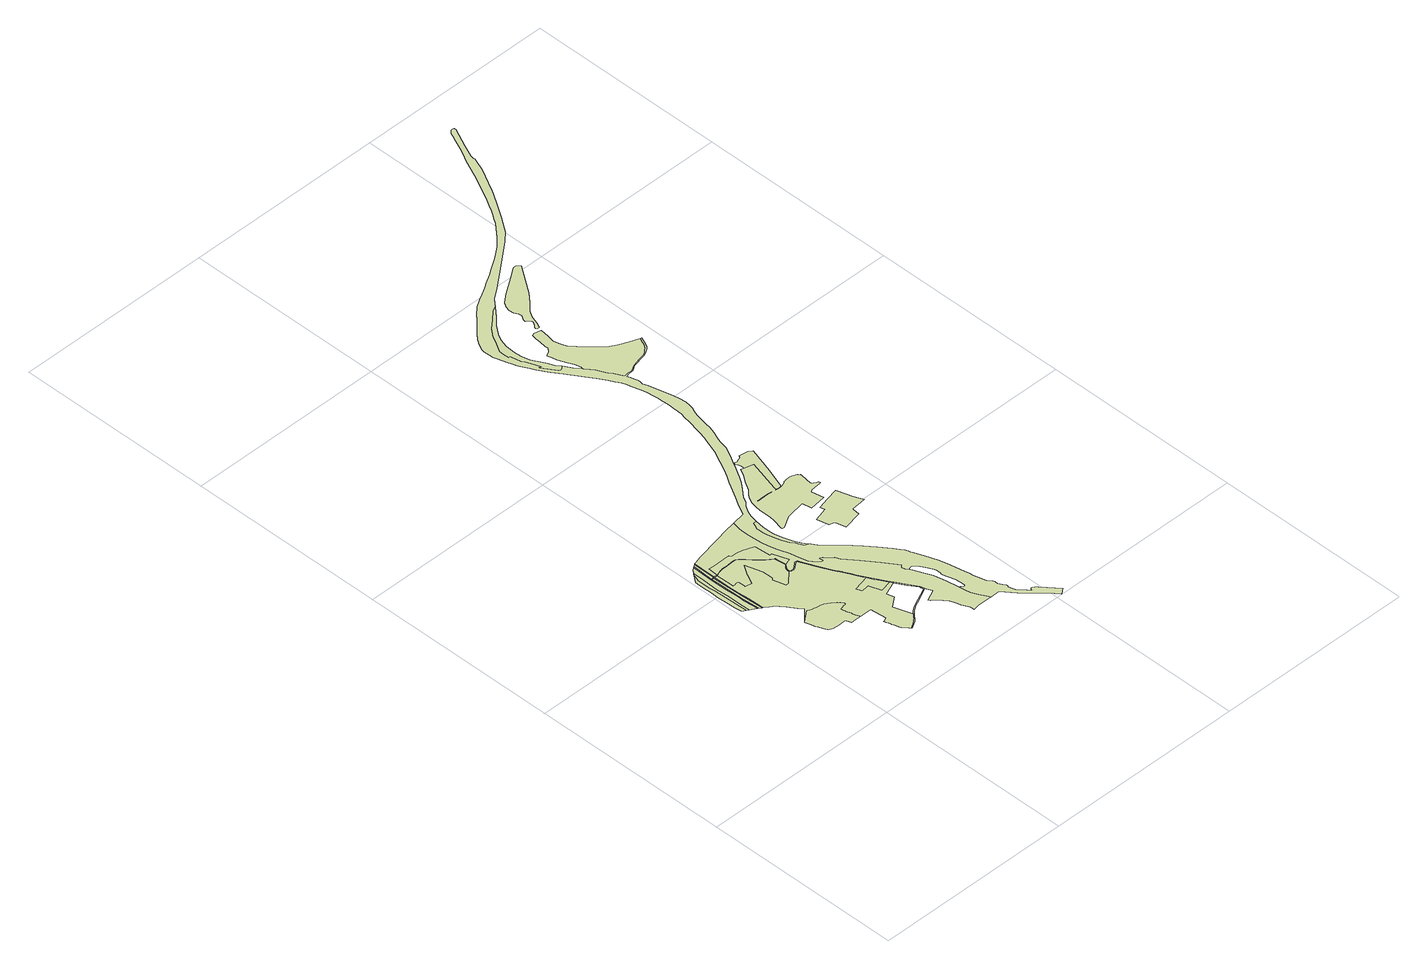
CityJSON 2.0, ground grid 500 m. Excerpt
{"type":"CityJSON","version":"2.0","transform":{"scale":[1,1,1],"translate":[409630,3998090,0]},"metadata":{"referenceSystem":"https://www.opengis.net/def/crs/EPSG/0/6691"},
"CityObjects":{
"landuse1":{"type":"LandUse","attributes":{"class":"205","LandUseDetailAttribute.orgLandUse":"4","LandUseDetailAttribute.areaInSquareMeter":1258.1,"LandUseDetailAttribute.prefecture":"08","LandUseDetailAttribute.city":"08220","LandUseDetailAttribute.surveyYear":2022},"geometry":[{"type":"MultiSurface","lod":"1","boundaries":[[[0,1,2,3,4,5,6,7,8,9,10,11,12,13,14,15,16,17]]]}]},
"landuse2":{"type":"LandUse","attributes":{"class":"215","LandUseDetailAttribute.orgLandUse":"20","LandUseDetailAttribute.areaInSquareMeter":937.5,"LandUseDetailAttribute.prefecture":"08","LandUseDetailAttribute.city":"08220","LandUseDetailAttribute.surveyYear":2022},"geometry":[{"type":"MultiSurface","lod":"1","boundaries":[[[18,19,20,21,22,3,2,1,0,17,16,23,24,25]]]}]},
"landuse3":{"type":"LandUse","attributes":{"class":"205","LandUseDetailAttribute.orgLandUse":"4","LandUseDetailAttribute.areaInSquareMeter":2233.7,"LandUseDetailAttribute.prefecture":"08","LandUseDetailAttribute.city":"08220","LandUseDetailAttribute.surveyYear":2022},"geometry":[{"type":"MultiSurface","lod":"1","boundaries":[[[26,27,28,29,30,31,32,33,34,35,36,21,20,19,18,25,24,37,38,39,40]]]}]},
"landuse4":{"type":"LandUse","attributes":{"class":"205","LandUseDetailAttribute.orgLandUse":"4","LandUseDetailAttribute.areaInSquareMeter":681.3,"LandUseDetailAttribute.prefecture":"08","LandUseDetailAttribute.city":"08220","LandUseDetailAttribute.surveyYear":2022},"geometry":[{"type":"MultiSurface","lod":"1","boundaries":[[[41,42,43,44,45,46,47,48,49,50]]]}]},
"landuse5":{"type":"LandUse","attributes":{"class":"205","LandUseDetailAttribute.orgLandUse":"4","LandUseDetailAttribute.areaInSquareMeter":300.9,"LandUseDetailAttribute.prefecture":"08","LandUseDetailAttribute.city":"08220","LandUseDetailAttribute.surveyYear":2022},"geometry":[{"type":"MultiSurface","lod":"1","boundaries":[[[51,52,53,54]]]}]},
"landuse6":{"type":"LandUse","attributes":{"class":"202","LandUseDetailAttribute.orgLandUse":"2","LandUseDetailAttribute.areaInSquareMeter":5782.1,"LandUseDetailAttribute.prefecture":"08","LandUseDetailAttribute.city":"08220","LandUseDetailAttribute.surveyYear":2022},"geometry":[{"type":"MultiSurface","lod":"1","boundaries":[[[55,56,57,58,59,60,61,62,63,64,65,66,67,68,69,70,71,72,73,74,75,76,77,78,79,80,81,82,83,84,85,86,87,88,89,90,91,92,93,94,95,96,97,98,99,100,101,102,103,104,105,106,107,108,109,110,111,112,113,114,115,116,117,118,119,120,121,122,123,124,125,126,127,128,129,130,131,132,133]]]}]},
"landuse7":{"type":"LandUse","attributes":{"class":"202","LandUseDetailAttribute.orgLandUse":"2","LandUseDetailAttribute.areaInSquareMeter":7290.1,"LandUseDetailAttribute.prefecture":"08","LandUseDetailAttribute.city":"08220","LandUseDetailAttribute.surveyYear":2022},"geometry":[{"type":"MultiSurface","lod":"1","boundaries":[[[134,135,136,137,138,139,140,141,142,143,144,145,146,147,148,149,150,151,152,153,154,155,156,157,158,159,160,161,162,163,164,165,166,167,168,169,170,171,172,173,174,175,176,177,178,179,180,181,182,183,184,185,186,187,188,189,190,191,192]]]}]},
"landuse8":{"type":"LandUse","attributes":{"class":"205","LandUseDetailAttribute.orgLandUse":"4","LandUseDetailAttribute.areaInSquareMeter":34752.5,"LandUseDetailAttribute.prefecture":"08","LandUseDetailAttribute.city":"08220","LandUseDetailAttribute.surveyYear":2022},"geometry":[{"type":"MultiSurface","lod":"1","boundaries":[[[193,194,195,196,197,198,199,200,201,202,203,204,205,206,207,208,209,210,113,112,111,110,109,108,107,106,105,104,103,102,101,100,99,98,97,96,95,94,93,92,91,90,89,88,87,86,85,84,83,82,81,80,79,78,77,76,75,74,73,72,71,70,69,68,67,66,65,64,63,62,61,60,59,58,57,56,55,133,132,131,130,129,211,212,213,214,215,216,217,218,219,220,221,222,223,224,225,226,227,228,229,230,231,232,233,234,235,236,237,238,239,240,241,242,243,244,245,246,247,248,249,250,251,252,253,254,255,256,257,258,259,260,261,262,263,264,265,266,267,268,269,270,271,272,164,163,162,161,160,159,158,157,156,155,154,153,152,151,150,149,148,147,273]]]}]},
"landuse9":{"type":"LandUse","attributes":{"class":"202","LandUseDetailAttribute.orgLandUse":"2","LandUseDetailAttribute.areaInSquareMeter":3737.9,"LandUseDetailAttribute.prefecture":"08","LandUseDetailAttribute.city":"08220","LandUseDetailAttribute.surveyYear":2022},"geometry":[{"type":"MultiSurface","lod":"1","boundaries":[[[274,275,276,277,278,279,280,281,282,283,284,285,286,287,288,289,290,291,292,293,294,295,296,297,298,299,300,301,302,303,304,305,306,307,308,309,310,311,312,313,314,315,316,317,318,319,320,321,322]]]}]},
"landuse10":{"type":"LandUse","attributes":{"class":"215","LandUseDetailAttribute.orgLandUse":"20","LandUseDetailAttribute.areaInSquareMeter":2295.7,"LandUseDetailAttribute.prefecture":"08","LandUseDetailAttribute.city":"08220","LandUseDetailAttribute.surveyYear":2022},"geometry":[{"type":"MultiSurface","lod":"1","boundaries":[[[323,324,54,53,52,51,325,326,327,33,32,31,30,29,28,27,26,40,39,328,47,46,45,44,43,42,41,50,49,329,201,200,199,198,197,196,195,194,193,273,147,146,145,144,143,142,141,140,139,138,137,136,135,134,192,191,190,189,188,187,186,185,184,183,182,181,180,179,178,177,176,175,174,173,172,171,170,169,168,167,166,165,164,272,271,270,269,268,267,266,265,264,263,262,261,260,259,258,257,256,255,254,253,252,251,250,249,248,247,246,330,331,332,333,241,240,334,335,336,337,338,339,340,341,342,343,344,345,346,347,348,349,236,235,234,233,232,231,230,229,350,351,352,353,354,355,356,357,358,359,360,361,362,363,364,365,366,367,368,369,370,371,372,373,374,375,376,377,378,379,380,381,382,383,384,385,386,387,388,389,390,391,392,393,394,395,396,397,398,399,400,401,402,403,404,405,406,407,408,409,410,411,317,316,315,314,313,312,311,310,309,308,307,306,305,304,303,302,301,300,299,298,297,296,295,294,293,292,291,290,289,288,287,286,285,284,283,282,412,413,414,415]]]}]},
"landuse11":{"type":"LandUse","attributes":{"class":"203","LandUseDetailAttribute.orgLandUse":"3","LandUseDetailAttribute.areaInSquareMeter":27260.6,"LandUseDetailAttribute.prefecture":"08","LandUseDetailAttribute.city":"08220","LandUseDetailAttribute.surveyYear":2022},"geometry":[{"type":"MultiSurface","lod":"1","boundaries":[[[416,417,418,419,420,421,422,423,424,324,323,415,414,413,412,282,281,280,279,278,277,276,275,274,322,321,320,319,318,317,411,410,409,408,407,406,405,404,403,402,401,400,399,398,397,396,395,394,393,392,391,390,389,388,387,386,385,384,383,382,381,380,379,378,377,376,375,374,373,372,371,370,369,368,425,426,427,428,429,430,431,432,433,434,435,436,437,438,439,440,441,442,443,444,445,446,447,448,449,450,451,452,453,454,455,456,457,458,459,460,461,462,463,464,465,466,467,468,469,470,471,472,473,474,475,476,477]]]}]},
"landuse12":{"type":"LandUse","attributes":{"class":"202","LandUseDetailAttribute.orgLandUse":"2","LandUseDetailAttribute.areaInSquareMeter":1567.7,"LandUseDetailAttribute.prefecture":"08","LandUseDetailAttribute.city":"08220","LandUseDetailAttribute.surveyYear":2022},"geometry":[{"type":"MultiSurface","lod":"1","boundaries":[[[330,246,245,244,243,242,241,333,332,331]]]}]},
"landuse13":{"type":"LandUse","attributes":{"class":"205","LandUseDetailAttribute.orgLandUse":"6","LandUseDetailAttribute.areaInSquareMeter":1046.6,"LandUseDetailAttribute.prefecture":"08","LandUseDetailAttribute.city":"08220","LandUseDetailAttribute.surveyYear":2022},"geometry":[{"type":"MultiSurface","lod":"1","boundaries":[[[478,479,480,481,482,483,484,485,486,487,488,489,490,491,492,493,494,495,496,497,498,499,500,501,502]]]}]},
"landuse14":{"type":"LandUse","attributes":{"class":"202","LandUseDetailAttribute.orgLandUse":"2","LandUseDetailAttribute.areaInSquareMeter":15383.2,"LandUseDetailAttribute.prefecture":"08","LandUseDetailAttribute.city":"08220","LandUseDetailAttribute.surveyYear":2022},"geometry":[{"type":"MultiSurface","lod":"1","boundaries":[[[503,504,505,506,507,508,509,510,511,512,513,514,515,516,517,518,519,520,521,522,523,524,525,526,527,528,529,530,531,532,533,534,535,536,537,538,539,540,541,542,543,544,545,546,547,548,549,550,551,552,553,554,555,556,557,558,559,560,561,562,563,564,565,566,567,568,569,570,571,572,573,574,575,576,577,578,579,580,581,582,583,584,585]]]}]},
"landuse15":{"type":"LandUse","attributes":{"class":"202","LandUseDetailAttribute.orgLandUse":"2","LandUseDetailAttribute.areaInSquareMeter":6366.9,"LandUseDetailAttribute.prefecture":"08","LandUseDetailAttribute.city":"08220","LandUseDetailAttribute.surveyYear":2022},"geometry":[{"type":"MultiSurface","lod":"1","boundaries":[[[586,587,588,589,590,591,592,593,594,595,596,597,598,599,600,601,602,603,604,605]]]}]},
"landuse16":{"type":"LandUse","attributes":{"class":"223","LandUseDetailAttribute.orgLandUse":"18","LandUseDetailAttribute.areaInSquareMeter":3204.8,"LandUseDetailAttribute.prefecture":"08","LandUseDetailAttribute.city":"08220","LandUseDetailAttribute.surveyYear":2022},"geometry":[{"type":"MultiSurface","lod":"1","boundaries":[[[606,607,608,609,610,611,612,613,614,615,616,617,618,504,503,585,584,583,619,620,621,622,623,624,625,626]]]}]},
"landuse17":{"type":"LandUse","attributes":{"class":"205","LandUseDetailAttribute.orgLandUse":"6","LandUseDetailAttribute.areaInSquareMeter":3272.1,"LandUseDetailAttribute.prefecture":"08","LandUseDetailAttribute.city":"08220","LandUseDetailAttribute.surveyYear":2022},"geometry":[{"type":"MultiSurface","lod":"1","boundaries":[[[627,628,629,630,631,632,633,634,635,636,637,638,639,640,641,642,643,644,645,646,647,648,649,650,651,652,653,654,655,656,657,658,659,660,661,662,663,664,665]]]}]},
"landuse18":{"type":"LandUse","attributes":{"class":"204","LandUseDetailAttribute.orgLandUse":"5","LandUseDetailAttribute.areaInSquareMeter":58000.1,"LandUseDetailAttribute.prefecture":"08","LandUseDetailAttribute.city":"08220","LandUseDetailAttribute.surveyYear":2022},"geometry":[{"type":"MultiSurface","lod":"1","boundaries":[[[666,667,668,669,670,671,672,673,674,675,676,677,678,679,680,681,682,683,684,685,686,687,688,689,690,691,692,693,694,695,696,697,698,699,700,701,702,703,704,705,706,707,708,709,710,711,712,713,714,715,716,717,718,719,720,721,722,723,724,725,726,727,728,729,730,731,732,733,734,735,736,737,738,739,740,741,742,743,744,745,746,747,748,749,750,751,752,753,754,418,417,416,477,476,475,474,473,472,471,470,469,468,467,466,465,464,463,462,461,460,459,458,457,456,455,454,453,452,755,756,757,758,759,760,761,762,763,764,765,766,767,768,769,770,771,772,773,774,775,446,445,444,443,442,441,776,777,778,779,780,781,782,783,784,785,786,787,788,789,790,791,792,793,794,795,796,797,798,799,800,801,802,803,804,805,806,807,808,809,810,811,812,813,814,815,816,817,818,819,820,821,822,823,824,825,826,827,828,829,501,500,499,498,497,496,495,494,493,492,491,490,489,488,487,486,485,830,831,832,833,834,835,836,837,838,839,840,841,842,843,844,845,846,847,848,849,850,851,852,853,854,855,856,857,858,859,860,861,862,863,864,865,866,867,868,869,870,871,872,873,874,875,876,877,878,879,880,881,882,883,884,885,886,887,888,889,890,891,892,893,894,895,896,897,898,899,900,901,902,903,904,905,906,907,908,909,910,663,662,661,660,659,658,657,656,655,654,653,652,651,650,649,648,647,646,645,644,643,642,641,640,639,638,637,636,911,912,913,914,915,916,917,918,919,920,921,922,923,924,925,926,927,928,929,930,931]]]}]},
"landuse19":{"type":"LandUse","attributes":{"class":"203","LandUseDetailAttribute.orgLandUse":"3","LandUseDetailAttribute.areaInSquareMeter":14881.2,"LandUseDetailAttribute.prefecture":"08","LandUseDetailAttribute.city":"08220","LandUseDetailAttribute.surveyYear":2022},"geometry":[{"type":"MultiSurface","lod":"1","boundaries":[[[899,898,897,896,895,894,893,892,891,890,889,888,887,886,885,884,883,932,933,934,935,936,937,938,939,940,941,942,943,944,945,946,947,948,949,950,951,952,953,954,955,956,908,907,906,905,904,903,902,901,900]]]}]},
"landuse20":{"type":"LandUse","attributes":{"class":"203","LandUseDetailAttribute.orgLandUse":"3","LandUseDetailAttribute.areaInSquareMeter":6106.4,"LandUseDetailAttribute.prefecture":"08","LandUseDetailAttribute.city":"08220","LandUseDetailAttribute.surveyYear":2022},"geometry":[{"type":"MultiSurface","lod":"1","boundaries":[[[957,958,959,960,961,962,963,964,965,966,967,968,969,970,971,972,973,974,975,976,977,978,979,980,981,982,983,984,985,986,987,988,989,990,991,992,993]]]}]}
},
"vertices":[
[16,530,0],[16,564,0],[20,576,0],[20,580,0],[17,575,0],[13,569,0],[9,564,0],[8,551,0],[8,538,0],[9,522,0],[8,495,0],[9,476,0],[10,450,0],[12,435,0],[13,434,0],[16,432,0],[21,429,0],[18,518,0],
[25,483,0],[23,518,0],[24,556,0],[25,585,0],[24,585,0],[22,429,0],[26,426,0],[25,444,0],
[38,453,0],[38,465,0],[38,476,0],[36,503,0],[36,519,0],[36,534,0],[37,558,0],[38,599,0],[32,594,0],[30,592,0],[26,587,0],[35,420,0],[36,420,0],[41,417,0],[40,428,0],
[44,546,0],[39,546,0],[39,545,0],[39,530,0],[41,457,0],[44,416,0],[44,415,0],[47,413,0],[49,411,0],[46,468,0],
[41,601,0],[39,549,0],[45,548,0],[46,604,0],
[167,269,0],[166,271,0],[165,273,0],[165,275,0],[164,278,0],[163,280,0],[163,282,0],[162,284,0],[162,286,0],[161,288,0],[161,291,0],[161,292,0],[161,293,0],[164,294,0],[166,295,0],[169,295,0],[171,296,0],[174,297,0],[176,297,0],[178,297,0],[179,298,0],[179,300,0],[179,301,0],[178,302,0],[178,303,0],[175,306,0],[174,308,0],[170,311,0],[170,312,0],[168,313,0],[166,315,0],[164,317,0],[162,318,0],[160,320,0],[158,321,0],[156,322,0],[154,324,0],[152,325,0],[150,326,0],[148,328,0],[146,329,0],[143,330,0],[139,331,0],[138,331,0],[135,331,0],[134,331,0],[132,332,0],[130,332,0],[127,333,0],[126,333,0],[123,334,0],[121,334,0],[118,334,0],[116,335,0],[114,336,0],[112,336,0],[110,338,0],[108,339,0],[81,318,0],[79,317,0],[83,303,0],[86,293,0],[87,291,0],[93,277,0],[95,273,0],[97,267,0],[99,265,0],[103,263,0],[108,262,0],[124,261,0],[142,262,0],[148,248,0],[154,248,0],[158,248,0],[173,248,0],[173,249,0],[172,251,0],[172,252,0],[167,266,0],
[115,553,0],[114,554,0],[104,554,0],[92,553,0],[85,553,0],[76,553,0],[73,552,0],[72,552,0],[72,551,0],[71,551,0],[68,551,0],[64,550,0],[59,548,0],[55,546,0],[56,508,0],[55,501,0],[60,501,0],[64,503,0],[72,503,0],[73,491,0],[72,483,0],[88,480,0],[100,504,0],[102,508,0],[117,532,0],[130,488,0],[131,461,0],[126,457,0],[135,426,0],[141,426,0],[168,452,0],[168,454,0],[169,459,0],[170,462,0],[171,464,0],[172,465,0],[173,466,0],[177,471,0],[178,472,0],[178,473,0],[178,474,0],[176,490,0],[175,497,0],[174,499,0],[172,500,0],[171,501,0],[169,502,0],[165,504,0],[163,506,0],[161,508,0],[160,509,0],[157,511,0],[140,530,0],[131,540,0],[126,545,0],[124,547,0],[122,549,0],[120,551,0],[117,553,0],
[54,546,0],[52,546,0],[47,547,0],[47,508,0],[48,478,0],[50,451,0],[51,428,0],[52,413,0],[52,410,0],[62,403,0],[74,394,0],[78,389,0],[87,377,0],[100,358,0],[109,346,0],[108,346,0],[98,335,0],[88,325,0],[178,248,0],[180,248,0],[203,248,0],[207,207,0],[197,203,0],[196,203,0],[198,197,0],[200,192,0],[202,187,0],[202,185,0],[203,182,0],[204,180,0],[205,177,0],[207,169,0],[208,164,0],[212,160,0],[219,152,0],[220,151,0],[222,149,0],[233,155,0],[239,159,0],[241,161,0],[243,163,0],[246,165,0],[249,169,0],[255,176,0],[240,222,0],[265,241,0],[260,259,0],[295,273,0],[292,279,0],[263,273,0],[252,303,0],[232,300,0],[227,315,0],[267,324,0],[266,327,0],[257,345,0],[251,356,0],[244,370,0],[243,372,0],[242,375,0],[239,378,0],[238,380,0],[233,390,0],[220,419,0],[210,442,0],[203,458,0],[202,460,0],[200,460,0],[198,460,0],[186,451,0],[184,449,0],[182,448,0],[181,448,0],[179,447,0],[176,447,0],[174,447,0],[172,448,0],[171,448,0],[170,449,0],[169,450,0],[55,547,0],
[172,556,0],[147,565,0],[133,567,0],[118,568,0],[117,568,0],[115,574,0],[70,573,0],[58,573,0],[56,549,0],[57,549,0],[61,551,0],[66,553,0],[68,553,0],[70,554,0],[72,554,0],[73,554,0],[76,555,0],[85,555,0],[92,555,0],[104,556,0],[114,556,0],[115,556,0],[117,555,0],[119,554,0],[121,552,0],[123,551,0],[125,549,0],[127,547,0],[132,541,0],[142,531,0],[159,513,0],[161,510,0],[162,509,0],[164,508,0],[166,506,0],[173,502,0],[175,500,0],[177,499,0],[177,497,0],[178,490,0],[180,475,0],[180,474,0],[180,473,0],[179,471,0],[195,477,0],[182,514,0],[176,513,0],[173,554,0],[173,555,0],
[47,586,0],[48,606,0],[41,600,0],[39,600,0],[39,599,0],[42,416,0],[50,411,0],[275,309,0],[277,306,0],[285,291,0],[290,282,0],[296,272,0],[298,268,0],[310,247,0],[320,231,0],[324,225,0],[325,223,0],[325,221,0],[326,218,0],[325,215,0],[324,214,0],[295,201,0],[275,191,0],[272,190,0],[267,186,0],[266,185,0],[262,182,0],[222,148,0],[223,147,0],[234,153,0],[240,157,0],[243,159,0],[245,161,0],[247,164,0],[251,168,0],[257,174,0],[263,180,0],[264,181,0],[269,185,0],[273,188,0],[275,189,0],[296,199,0],[325,213,0],[327,214,0],[327,215,0],[328,215,0],[328,218,0],[327,221,0],[327,223,0],[325,226,0],[312,248,0],[300,269,0],[286,292,0],[279,307,0],[268,327,0],[258,346,0],[253,357,0],[246,371,0],[245,373,0],[243,376,0],[241,379,0],[240,381,0],[235,391,0],[222,419,0],[212,443,0],[205,458,0],[204,461,0],[203,461,0],[203,462,0],[201,462,0],[200,462,0],[198,462,0],[197,462,0],[185,452,0],[183,451,0],[181,450,0],[179,449,0],[176,449,0],[174,449,0],[172,450,0],[171,451,0],[170,452,0],[170,454,0],[171,458,0],[172,461,0],[173,463,0],[174,464,0],[174,465,0],[178,470,0],[55,549,0],[53,548,0],[52,548,0],[47,549,0],
[189,600,0],[190,617,0],[194,637,0],[165,632,0],[134,625,0],[117,622,0],[85,615,0],[70,612,0],[53,607,0],[336,199,0],[336,197,0],[335,196,0],[308,185,0],[311,180,0],[321,172,0],[337,151,0],[343,137,0],[345,125,0],[354,108,0],[354,98,0],[354,97,0],[356,97,0],[369,99,0],[391,99,0],[404,99,0],[406,99,0],[401,108,0],[393,123,0],[386,139,0],[383,155,0],[381,168,0],[381,171,0],[376,200,0],[369,230,0],[361,251,0],[351,274,0],[348,278,0],[342,286,0],[340,295,0],[346,301,0],[322,336,0],[295,371,0],[271,403,0],[265,414,0],[254,424,0],[248,432,0],[244,435,0],[242,434,0],[242,429,0],[242,425,0],[241,424,0],[238,425,0],[232,429,0],[224,438,0],[219,447,0],[214,464,0],[211,475,0],[209,489,0],[199,516,0],[194,537,0],[191,556,0],[189,581,0],
[241,512,0],[234,531,0],[230,546,0],[228,557,0],[228,565,0],[228,586,0],[229,598,0],[230,608,0],[226,608,0],[223,607,0],[220,601,0],[216,590,0],[216,580,0],[216,575,0],[218,562,0],[222,544,0],[226,528,0],[233,513,0],[236,511,0],[241,503,0],[243,496,0],[248,488,0],[251,485,0],[257,482,0],[248,495,0],
[353,736,0],[329,742,0],[323,744,0],[313,726,0],[303,711,0],[289,688,0],[281,679,0],[273,671,0],[266,654,0],[265,649,0],[263,640,0],[261,626,0],[261,598,0],[259,583,0],[253,557,0],[253,555,0],[255,554,0],[259,554,0],[272,561,0],[283,568,0],[288,571,0],[294,572,0],[337,579,0],[341,556,0],[382,561,0],[376,592,0],[377,593,0],[380,595,0],[409,598,0],[409,599,0],[408,601,0],[408,602,0],[407,603,0],[405,604,0],[399,607,0],[397,608,0],[395,609,0],[395,610,0],[394,610,0],[394,611,0],[394,612,0],[394,613,0],[398,642,0],[398,644,0],[398,645,0],[397,645,0],[396,646,0],[395,647,0],[394,649,0],[392,650,0],[391,650,0],[390,651,0],[387,653,0],[383,654,0],[381,655,0],[377,655,0],[374,655,0],[371,655,0],[369,655,0],[367,655,0],[364,655,0],[363,654,0],[360,654,0],[357,652,0],[351,649,0],[349,648,0],[346,647,0],[344,647,0],[341,646,0],[338,646,0],[337,646,0],[334,646,0],[326,647,0],[309,649,0],[298,649,0],[278,649,0],[277,651,0],[298,651,0],[309,651,0],[326,649,0],[331,649,0],[330,651,0],[331,656,0],
[398,492,0],[399,494,0],[436,497,0],[429,514,0],[425,525,0],[422,533,0],[420,540,0],[417,552,0],[415,559,0],[384,552,0],[355,545,0],[357,533,0],[323,523,0],[329,495,0],[331,493,0],[340,492,0],[343,490,0],[344,488,0],[350,464,0],[396,474,0],
[372,772,0],[350,775,0],[348,771,0],[342,769,0],[334,765,0],[328,768,0],[328,767,0],[327,766,0],[326,765,0],[326,763,0],[329,758,0],[331,751,0],[331,745,0],[334,648,0],[337,648,0],[338,648,0],[341,648,0],[343,649,0],[344,649,0],[362,700,0],[382,766,0],
[267,1272,0],[257,1292,0],[251,1312,0],[250,1331,0],[252,1356,0],[258,1378,0],[267,1394,0],[283,1416,0],[301,1434,0],[323,1458,0],[310,1451,0],[290,1433,0],[269,1415,0],[254,1396,0],[243,1375,0],[232,1355,0],[231,1342,0],[231,1328,0],[235,1328,0],[237,1321,0],[238,1314,0],[241,1302,0],[245,1294,0],[248,1287,0],[254,1272,0],[258,1262,0],[259,1257,0],[258,1257,0],[257,1258,0],[255,1261,0],[254,1262,0],[254,1259,0],[258,1253,0],[276,1227,0],[280,1225,0],[284,1227,0],[289,1232,0],[281,1244,0],[275,1258,0],
[647,1908,0],[644,1905,0],[640,1900,0],[636,1891,0],[631,1878,0],[620,1854,0],[614,1842,0],[607,1829,0],[602,1819,0],[593,1800,0],[582,1774,0],[570,1751,0],[556,1723,0],[545,1702,0],[533,1681,0],[529,1673,0],[523,1664,0],[516,1654,0],[507,1640,0],[498,1629,0],[487,1616,0],[480,1608,0],[467,1595,0],[457,1586,0],[439,1572,0],[428,1564,0],[399,1545,0],[385,1536,0],[361,1522,0],[348,1514,0],[331,1504,0],[316,1496,0],[297,1485,0],[292,1480,0],[282,1471,0],[264,1453,0],[253,1442,0],[238,1426,0],[226,1413,0],[217,1400,0],[210,1385,0],[208,1380,0],[208,1376,0],[208,1362,0],[209,1351,0],[212,1341,0],[218,1319,0],[223,1306,0],[225,1300,0],[228,1292,0],[238,1273,0],[244,1261,0],[260,1234,0],[275,1212,0],[300,1174,0],[313,1154,0],[326,1132,0],[333,1119,0],[339,1107,0],[343,1096,0],[346,1086,0],[352,1063,0],[356,1049,0],[358,1032,0],[359,1022,0],[360,1006,0],[360,994,0],[360,977,0],[359,962,0],[358,951,0],[356,942,0],[352,918,0],[347,898,0],[344,883,0],[340,868,0],[338,861,0],[331,842,0],[324,821,0],[309,790,0],[303,778,0],[293,759,0],[287,748,0],[277,732,0],[264,710,0],[253,690,0],[243,673,0],[234,657,0],[227,642,0],[197,637,0],[350,281,0],[353,282,0],[357,282,0],[363,278,0],[366,275,0],[373,264,0],[383,245,0],[385,238,0],[386,231,0],[386,225,0],[384,222,0],[385,217,0],[386,211,0],[389,205,0],[393,189,0],[394,176,0],[394,165,0],[394,162,0],[392,161,0],[388,162,0],[385,166,0],[407,99,0],[429,99,0],[454,69,0],[472,50,0],[489,32,0],[506,13,0],[516,2,0],[529,12,0],[508,38,0],[497,52,0],[492,56,0],[488,58,0],[486,59,0],[484,60,0],[481,56,0],[481,54,0],[480,53,0],[477,57,0],[474,62,0],[469,67,0],[464,72,0],[458,80,0],[456,87,0],[453,95,0],[455,101,0],[455,103,0],[450,110,0],[447,114,0],[445,119,0],[445,127,0],[443,131,0],[440,134,0],[436,140,0],[433,154,0],[428,172,0],[427,184,0],[424,196,0],[422,204,0],[417,228,0],[411,255,0],[404,275,0],[396,296,0],[390,311,0],[388,316,0],[387,321,0],[384,328,0],[378,336,0],[370,349,0],[350,376,0],[331,398,0],[317,415,0],[299,434,0],[268,468,0],[260,479,0],[231,610,0],[235,628,0],[240,642,0],[249,657,0],[258,666,0],[265,680,0],[282,699,0],[293,714,0],[304,730,0],[313,746,0],[321,760,0],[326,771,0],[335,786,0],[344,803,0],[349,814,0],[353,832,0],[356,843,0],[364,864,0],[369,881,0],[372,895,0],[374,909,0],[378,925,0],[383,940,0],[387,948,0],[390,960,0],[391,972,0],[389,989,0],[386,1005,0],[382,1023,0],[375,1052,0],[372,1064,0],[369,1071,0],[368,1075,0],[369,1082,0],[369,1088,0],[366,1098,0],[364,1106,0],[362,1114,0],[371,1116,0],[378,1117,0],[382,1117,0],[386,1119,0],[390,1122,0],[395,1125,0],[407,1128,0],[418,1131,0],[425,1132,0],[433,1134,0],[443,1139,0],[451,1144,0],[456,1149,0],[459,1156,0],[468,1176,0],[465,1176,0],[461,1169,0],[457,1158,0],[453,1152,0],[450,1148,0],[446,1145,0],[440,1139,0],[433,1136,0],[425,1134,0],[419,1133,0],[406,1129,0],[396,1127,0],[390,1124,0],[385,1120,0],[381,1119,0],[376,1119,0],[371,1119,0],[366,1118,0],[360,1117,0],[357,1123,0],[348,1140,0],[344,1145,0],[339,1154,0],[329,1174,0],[323,1184,0],[315,1194,0],[313,1197,0],[304,1206,0],[339,1477,0],[365,1496,0],[421,1539,0],[480,1586,0],[502,1607,0],[509,1616,0],[528,1644,0],[554,1685,0],[574,1718,0],[585,1738,0],[605,1776,0],[618,1811,0],[618,1814,0],[618,1818,0],[619,1823,0],[632,1854,0],[656,1903,0],[656,1907,0],[654,1907,0],[653,1907,0],[650,1908,0],
[440,1185,0],[417,1196,0],[397,1208,0],[373,1232,0],[353,1253,0],[341,1269,0],[336,1283,0],[332,1300,0],[335,1318,0],[338,1339,0],[321,1343,0],[315,1341,0],[312,1329,0],[311,1315,0],[309,1299,0],[309,1291,0],[302,1282,0],[293,1278,0],[291,1275,0],[294,1266,0],[297,1252,0],[301,1241,0],[304,1233,0],[312,1216,0],[316,1202,0],
[344,1354,0],[345,1355,0],[346,1357,0],[346,1358,0],[348,1361,0],[350,1371,0],[355,1384,0],[365,1399,0],[372,1407,0],[383,1418,0],[402,1440,0],[450,1509,0],[443,1516,0],[437,1517,0],[428,1512,0],[417,1503,0],[399,1492,0],[372,1474,0],[361,1465,0],[346,1453,0],[339,1442,0],[336,1430,0],[337,1418,0],[341,1408,0],[343,1401,0],[340,1395,0],[336,1390,0],[335,1383,0],[340,1379,0],[345,1374,0],[344,1368,0],[339,1360,0],[335,1356,0],[334,1352,0],[338,1349,0],[342,1349,0],[342,1350,0]
]}
